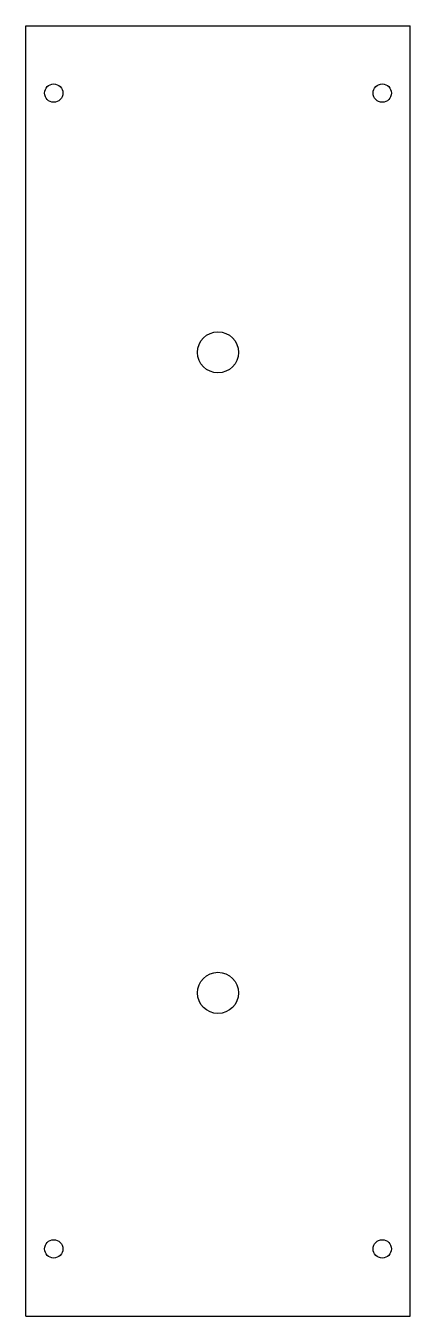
# Model space of a CAD drawing. Header units: millimetres. Extents: x -37 to 66, y -345 to 0.
import ezdxf

# ---------------------------------------------------------------- set-up
doc = ezdxf.new("R2010")
doc.units = ezdxf.units.MM

msp = doc.modelspace()

# ---------------------------------------------------------------- linework, layer by layer
at = {"color": 7, "linetype": 'Continuous', "lineweight": 25}
for p, q in [((-36.8, -345), (-36.8, 0)), ((-36.8, 0), (66.16, 0)), ((66.16, -345), (66.16, 0)), ((-36.8, -345), (66.16, -345))]:
    msp.add_line(p, q, dxfattribs=at)
for centre, radius in [((-29.3, -18), 2.45), ((58.66, -18), 2.45), ((14.68, -87.31), 5.5), ((14.68, -258.56), 5.5), ((-29.3, -327), 2.45), ((58.66, -327), 2.45)]:
    msp.add_circle(centre, radius, dxfattribs=at)

doc.saveas('drawing.dxf')
